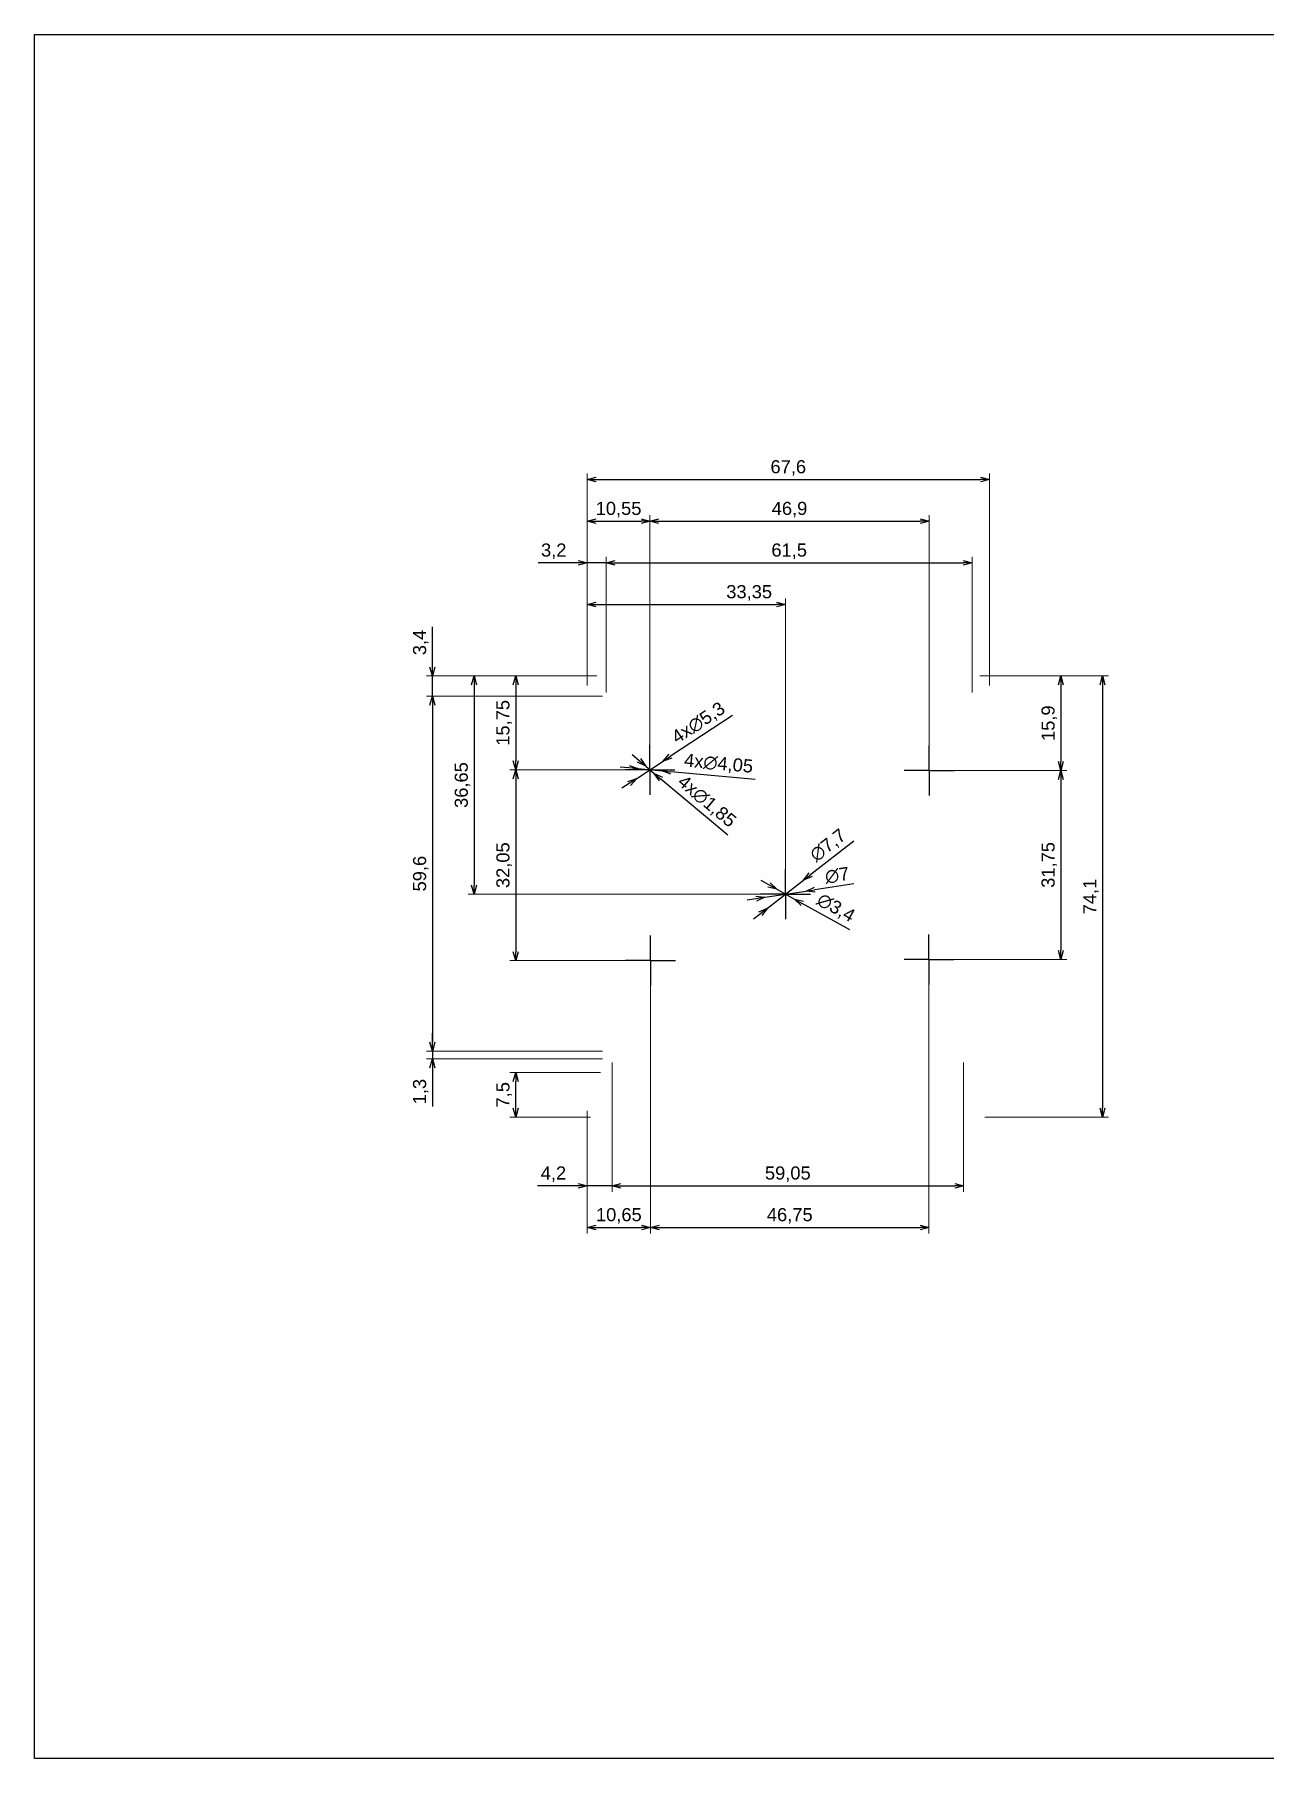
# Paper-space layout 'Base' of a CAD drawing. Header units: millimetres. Extents: x 0 to 413, y 1 to 290.
# Drawn here: x 0.2 to 206.8, y 0.5 to 290.2 of the extents above; entities that cross this region are included whole.
import ezdxf

# ---------------------------------------------------------------- set-up
doc = ezdxf.new("R2010")
doc.units = ezdxf.units.MM
doc.linetypes.add('ACAD_ISO10W100', pattern=[18, 12, -3, 0, -3])
doc.layers.add('MD_Annotation', color=7, linetype='Continuous', lineweight=25)
doc.layers.add('MD_Axes', color=7, linetype='ACAD_ISO10W100', lineweight=25)
doc.layers.add('Tabelka', color=7, linetype='Continuous')
doc.styles.get("Standard").update_dxf_attribs({"font": 'arial.ttf'})
doc.dimstyles.new('ISO-25', dxfattribs={"dimtxt": 2.2, "dimasz": 1.5, "dimexe": 1, "dimexo": 0.625, "dimtad": 1, "dimrnd": 0.05, "dimtxsty": 'Standard', "dimblk": 'OPEN30', "dimcen": 2.5, "dimadec": 0, "dimazin": 0, "dimtfac": 1, "dimtmove": 0, "dimatfit": 3, "dimfxl": 1, "dimlwe": 18, "dimarcsym": 0})

# ---------------------------------------------------------------- blocks, each defined once
blk = doc.blocks.new('_Open30')
at = {"color": 0, "linetype": 'ByBlock', "lineweight": -2}
for p, q in [((-1, 0.26794919), (0, 0)), ((0, 0), (-1, -0.26794919)), ((0, 0), (-1, 0))]:
    blk.add_line(p, q, dxfattribs=at)
blk = doc.blocks.new('*D18')
at = {"layer": 'Defpoints', "color": 0, "transparency": 16777216}
for p in [(95.30465321164584, 182.4170457727793), (67.05791019718501, 178.9970457727792), (96.24791019718572, 178.9970457727792)]:
    blk.add_point(p, dxfattribs=at)
at = {"layer": 'MD_Annotation', "color": 0, "lineweight": -2, "transparency": 16777216}
for p, q in [((67.05791019718501, 183.9170457727793), (67.05791019718501, 190.6618615981545)), ((67.05791019718501, 178.9970457727792), (67.05791019718501, 182.4170457727793)), ((67.05791019718501, 177.4970457727792), (67.05791019718501, 175.9970457727792))]:
    blk.add_line(p, q, dxfattribs=at)
at = {"layer": 'MD_Annotation', "color": 0, "lineweight": 18, "transparency": 16777216}
for p, q in [((94.67965321164584, 182.4170457727793), (66.05791019718501, 182.4170457727793)), ((95.6229101971857, 178.9970457727792), (66.05791019718501, 178.9970457727792))]:
    blk.add_line(p, q, dxfattribs=at)
at = {"layer": 'MD_Annotation', "color": 0, "lineweight": -2, "transparency": 16777216, "xscale": 1.5, "yscale": 1.5, "zscale": 1.5}
for p, rotation in [((67.05791019718501, 182.4170457727793), 270), ((67.05791019718501, 178.9970457727792), 90)]:
    blk.add_blockref('_Open30', p, dxfattribs=dict(at, rotation=rotation))
at = {"layer": 'MD_Annotation', "color": 0, "transparency": 16777216, "insert": (65.11080924220552, 188.0394536854668), "char_height": 2.2, "attachment_point": 5, "rotation": 90}
blk.add_mtext('3,4', dxfattribs=at)
blk = doc.blocks.new('*D19')
at = {"layer": 'Defpoints', "color": 0, "transparency": 16777216}
for p in [(96.24791019718572, 178.9970457727792), (67.05791019718504, 119.3970457727789), (96.24791019718572, 119.3970457727789)]:
    blk.add_point(p, dxfattribs=at)
at = {"layer": 'MD_Annotation', "color": 0, "lineweight": 18, "transparency": 16777216}
for p, q in [((95.6229101971857, 178.9970457727792), (66.05791019718502, 178.9970457727792)), ((95.6229101971857, 119.3970457727789), (66.05791019718504, 119.3970457727789))]:
    blk.add_line(p, q, dxfattribs=at)
at = {"layer": 'MD_Annotation', "color": 0, "lineweight": -2, "transparency": 16777216}
blk.add_line((67.05791019718502, 177.4970457727792), (67.05791019718504, 120.8970457727789), dxfattribs=at)
at = {"layer": 'MD_Annotation', "color": 0, "lineweight": -2, "transparency": 16777216, "xscale": 1.5, "yscale": 1.5, "zscale": 1.5}
for p, rotation in [((67.05791019718502, 178.9970457727792), 90), ((67.05791019718504, 119.3970457727789), 270)]:
    blk.add_blockref('_Open30', p, dxfattribs=dict(at, rotation=rotation))
at = {"layer": 'MD_Annotation', "color": 0, "transparency": 16777216, "insert": (65.11080924220553, 149.197045772779), "char_height": 2.2, "attachment_point": 5, "rotation": 90}
blk.add_mtext('59,6', dxfattribs=at)
blk = doc.blocks.new('*D20')
at = {"layer": 'Defpoints', "color": 0, "transparency": 16777216}
for p in [(96.24791019718572, 119.3970457727789), (67.05791019718505, 118.0970457727796), (96.24791019718572, 118.0970457727796)]:
    blk.add_point(p, dxfattribs=at)
at = {"layer": 'MD_Annotation', "color": 0, "lineweight": -2, "transparency": 16777216}
for p, q in [((67.05791019718505, 120.8970457727789), (67.05791019718505, 122.3970457727789)), ((67.05791019718505, 119.3970457727789), (67.05791019718505, 118.0970457727796)), ((67.05791019718505, 116.5970457727796), (67.05791019718505, 110.0488193062039))]:
    blk.add_line(p, q, dxfattribs=at)
at = {"layer": 'MD_Annotation', "color": 0, "lineweight": 18, "transparency": 16777216}
for p, q in [((95.6229101971857, 119.3970457727789), (66.05791019718505, 119.3970457727789)), ((95.6229101971857, 118.0970457727796), (66.05791019718505, 118.0970457727796))]:
    blk.add_line(p, q, dxfattribs=at)
at = {"layer": 'MD_Annotation', "color": 0, "lineweight": -2, "transparency": 16777216, "xscale": 1.5, "yscale": 1.5, "zscale": 1.5}
for p, rotation in [((67.05791019718505, 119.3970457727789), 270), ((67.05791019718505, 118.0970457727796), 90)]:
    blk.add_blockref('_Open30', p, dxfattribs=dict(at, rotation=rotation))
at = {"layer": 'MD_Annotation', "color": 0, "transparency": 16777216, "insert": (65.11080924220553, 112.5729325394917), "char_height": 2.2, "attachment_point": 5, "rotation": 90}
blk.add_mtext('1,3', dxfattribs=at)
blk = doc.blocks.new('*D22')
at = {"layer": 'Defpoints', "color": 0, "transparency": 16777216}
for p in [(160.6379101971852, 215.4170457727792), (93.05791019718515, 180.1684551606228), (160.6379101971852, 180.1695099477732)]:
    blk.add_point(p, dxfattribs=at)
at = {"layer": 'MD_Annotation', "color": 0, "lineweight": 18, "transparency": 16777216}
for p, q in [((93.05791019718515, 180.7934551606228), (93.05791019718515, 216.4170457727792)), ((160.6379101971852, 180.7945099477732), (160.6379101971852, 216.4170457727792))]:
    blk.add_line(p, q, dxfattribs=at)
at = {"layer": 'MD_Annotation', "color": 0, "lineweight": -2, "transparency": 16777216}
blk.add_line((94.55791019718515, 215.4170457727792), (159.1379101971852, 215.4170457727792), dxfattribs=at)
at = {"layer": 'MD_Annotation', "color": 0, "lineweight": -2, "transparency": 16777216, "xscale": 1.5, "yscale": 1.5, "zscale": 1.5, "rotation": 180}
blk.add_blockref('_Open30', (93.05791019718515, 215.4170457727792), dxfattribs=at)
at = {"layer": 'MD_Annotation', "color": 0, "lineweight": -2, "transparency": 16777216, "xscale": 1.5, "yscale": 1.5, "zscale": 1.5}
blk.add_blockref('_Open30', (160.6379101971852, 215.4170457727792), dxfattribs=at)
at = {"layer": 'MD_Annotation', "color": 0, "transparency": 16777216, "insert": (126.8479101971852, 217.3641467277588), "char_height": 2.2, "attachment_point": 5}
blk.add_mtext('67,6', dxfattribs=at)
blk = doc.blocks.new('*D23')
at = {"layer": 'Defpoints', "color": 0, "transparency": 16777216}
for p in [(96.24791019718566, 201.4170457727792), (93.05791019718515, 180.1684551606228), (96.24791019718566, 178.9970457727792)]:
    blk.add_point(p, dxfattribs=at)
at = {"layer": 'MD_Annotation', "color": 0, "lineweight": -2, "transparency": 16777216}
for p, q in [((91.55791019718515, 201.4170457727792), (84.82660051096414, 201.4170457727792)), ((96.24791019718566, 201.4170457727792), (93.05791019718515, 201.4170457727792)), ((97.74791019718566, 201.4170457727792), (99.24791019718566, 201.4170457727792))]:
    blk.add_line(p, q, dxfattribs=at)
at = {"layer": 'MD_Annotation', "color": 0, "lineweight": 18, "transparency": 16777216}
for p, q in [((93.05791019718515, 180.7934551606228), (93.05791019718515, 202.4170457727792)), ((96.24791019718566, 179.6220457727792), (96.24791019718566, 202.4170457727792))]:
    blk.add_line(p, q, dxfattribs=at)
at = {"layer": 'MD_Annotation', "color": 0, "lineweight": -2, "transparency": 16777216, "xscale": 1.5, "yscale": 1.5, "zscale": 1.5}
blk.add_blockref('_Open30', (93.05791019718515, 201.4170457727792), dxfattribs=at)
at = {"layer": 'MD_Annotation', "color": 0, "lineweight": -2, "transparency": 16777216, "xscale": 1.5, "yscale": 1.5, "zscale": 1.5, "rotation": 180}
blk.add_blockref('_Open30', (96.24791019718566, 201.4170457727792), dxfattribs=at)
at = {"layer": 'MD_Annotation', "color": 0, "transparency": 16777216, "insert": (87.44225535407465, 203.3641467277588), "char_height": 2.2, "attachment_point": 5}
blk.add_mtext('3,2', dxfattribs=at)
blk = doc.blocks.new('*D24')
at = {"layer": 'Defpoints', "color": 0, "transparency": 16777216}
for p in [(157.7479101971857, 201.4170457727792), (96.24791019718566, 178.9970457727792), (157.7479101971857, 178.9970457727792)]:
    blk.add_point(p, dxfattribs=at)
at = {"layer": 'MD_Annotation', "color": 0, "lineweight": 18, "transparency": 16777216}
for p, q in [((96.24791019718566, 179.6220457727792), (96.24791019718566, 202.4170457727792)), ((157.7479101971857, 179.6220457727792), (157.7479101971857, 202.4170457727792))]:
    blk.add_line(p, q, dxfattribs=at)
at = {"layer": 'MD_Annotation', "color": 0, "lineweight": -2, "transparency": 16777216}
blk.add_line((97.74791019718566, 201.4170457727792), (156.2479101971857, 201.4170457727792), dxfattribs=at)
at = {"layer": 'MD_Annotation', "color": 0, "lineweight": -2, "transparency": 16777216, "xscale": 1.5, "yscale": 1.5, "zscale": 1.5, "rotation": 180}
blk.add_blockref('_Open30', (96.24791019718566, 201.4170457727792), dxfattribs=at)
at = {"layer": 'MD_Annotation', "color": 0, "lineweight": -2, "transparency": 16777216, "xscale": 1.5, "yscale": 1.5, "zscale": 1.5}
blk.add_blockref('_Open30', (157.7479101971857, 201.4170457727792), dxfattribs=at)
at = {"layer": 'MD_Annotation', "color": 0, "transparency": 16777216, "insert": (126.9979101971857, 203.3641467277588), "char_height": 2.2, "attachment_point": 5}
blk.add_mtext('61,5', dxfattribs=at)
blk = doc.blocks.new('*D25')
at = {"layer": 'Defpoints', "color": 0, "transparency": 16777216}
for p in [(103.6079101971844, 208.4170457727793), (93.05791019718527, 180.1684551606225), (103.6079101971844, 166.6470457727788)]:
    blk.add_point(p, dxfattribs=at)
at = {"layer": 'MD_Annotation', "color": 0, "lineweight": 18, "transparency": 16777216}
for p, q in [((93.05791019718527, 180.7934551606225), (93.05791019718527, 209.4170457727793)), ((103.6079101971844, 167.2720457727788), (103.6079101971844, 209.4170457727793))]:
    blk.add_line(p, q, dxfattribs=at)
at = {"layer": 'MD_Annotation', "color": 0, "lineweight": -2, "transparency": 16777216}
blk.add_line((94.55791019718527, 208.4170457727793), (102.1079101971844, 208.4170457727793), dxfattribs=at)
at = {"layer": 'MD_Annotation', "color": 0, "lineweight": -2, "transparency": 16777216, "xscale": 1.5, "yscale": 1.5, "zscale": 1.5, "rotation": 180}
blk.add_blockref('_Open30', (93.05791019718527, 208.4170457727793), dxfattribs=at)
at = {"layer": 'MD_Annotation', "color": 0, "lineweight": -2, "transparency": 16777216, "xscale": 1.5, "yscale": 1.5, "zscale": 1.5}
blk.add_blockref('_Open30', (103.6079101971844, 208.4170457727793), dxfattribs=at)
at = {"layer": 'MD_Annotation', "color": 0, "transparency": 16777216, "insert": (98.33291019718484, 210.3641467277588), "char_height": 2.2, "attachment_point": 5}
blk.add_mtext('10,55', dxfattribs=at)
blk = doc.blocks.new('*D26')
at = {"layer": 'Defpoints', "color": 0, "transparency": 16777216}
for p in [(150.5029101971849, 208.4170457727793), (103.6079101971844, 166.6470457727788), (150.5029101971849, 166.532045772779)]:
    blk.add_point(p, dxfattribs=at)
at = {"layer": 'MD_Annotation', "color": 0, "lineweight": 18, "transparency": 16777216}
for p, q in [((103.6079101971844, 167.2720457727788), (103.6079101971844, 209.4170457727793)), ((150.5029101971849, 167.157045772779), (150.5029101971849, 209.4170457727793))]:
    blk.add_line(p, q, dxfattribs=at)
at = {"layer": 'MD_Annotation', "color": 0, "lineweight": -2, "transparency": 16777216}
blk.add_line((105.1079101971844, 208.4170457727793), (149.0029101971849, 208.4170457727793), dxfattribs=at)
at = {"layer": 'MD_Annotation', "color": 0, "lineweight": -2, "transparency": 16777216, "xscale": 1.5, "yscale": 1.5, "zscale": 1.5, "rotation": 180}
blk.add_blockref('_Open30', (103.6079101971844, 208.4170457727793), dxfattribs=at)
at = {"layer": 'MD_Annotation', "color": 0, "lineweight": -2, "transparency": 16777216, "xscale": 1.5, "yscale": 1.5, "zscale": 1.5}
blk.add_blockref('_Open30', (150.5029101971849, 208.4170457727793), dxfattribs=at)
at = {"layer": 'MD_Annotation', "color": 0, "transparency": 16777216, "insert": (127.0554101971846, 210.3641467277588), "char_height": 2.2, "attachment_point": 5}
blk.add_mtext('46,9', dxfattribs=at)
blk = doc.blocks.new('*D27')
at = {"layer": 'Defpoints', "color": 0, "transparency": 16777216}
for p in [(95.30465321164584, 182.4170457727793), (81.05791019718512, 166.6470457727789), (103.6079101971845, 166.6470457727789)]:
    blk.add_point(p, dxfattribs=at)
at = {"layer": 'MD_Annotation', "color": 0, "lineweight": 18, "transparency": 16777216}
for p, q in [((94.67965321164584, 182.4170457727793), (80.05791019718512, 182.4170457727793)), ((102.9829101971845, 166.6470457727789), (80.05791019718512, 166.6470457727789))]:
    blk.add_line(p, q, dxfattribs=at)
at = {"layer": 'MD_Annotation', "color": 0, "lineweight": -2, "transparency": 16777216}
blk.add_line((81.05791019718512, 180.9170457727793), (81.05791019718512, 168.1470457727789), dxfattribs=at)
at = {"layer": 'MD_Annotation', "color": 0, "lineweight": -2, "transparency": 16777216, "xscale": 1.5, "yscale": 1.5, "zscale": 1.5}
for p, rotation in [((81.05791019718512, 182.4170457727793), 90), ((81.05791019718512, 166.6470457727789), 270)]:
    blk.add_blockref('_Open30', p, dxfattribs=dict(at, rotation=rotation))
at = {"layer": 'MD_Annotation', "color": 0, "transparency": 16777216, "insert": (79.11080924220563, 174.532045772779), "char_height": 2.2, "attachment_point": 5, "rotation": 90}
blk.add_mtext('15,75', dxfattribs=at)
blk = doc.blocks.new('*D28')
at = {"layer": 'Defpoints', "color": 0, "transparency": 16777216}
for p in [(103.6079101971845, 166.6470457727789), (81.0579101971851, 134.5870457727794), (103.7079101971848, 134.5870457727794)]:
    blk.add_point(p, dxfattribs=at)
at = {"layer": 'MD_Annotation', "color": 0, "lineweight": 18, "transparency": 16777216}
for p, q in [((102.9829101971845, 166.6470457727789), (80.05791019718508, 166.6470457727789)), ((103.0829101971848, 134.5870457727794), (80.0579101971851, 134.5870457727794))]:
    blk.add_line(p, q, dxfattribs=at)
at = {"layer": 'MD_Annotation', "color": 0, "lineweight": -2, "transparency": 16777216}
blk.add_line((81.05791019718508, 165.1470457727789), (81.0579101971851, 136.0870457727794), dxfattribs=at)
at = {"layer": 'MD_Annotation', "color": 0, "lineweight": -2, "transparency": 16777216, "xscale": 1.5, "yscale": 1.5, "zscale": 1.5}
for p, rotation in [((81.05791019718508, 166.6470457727789), 90), ((81.0579101971851, 134.5870457727794), 270)]:
    blk.add_blockref('_Open30', p, dxfattribs=dict(at, rotation=rotation))
at = {"layer": 'MD_Annotation', "color": 0, "transparency": 16777216, "insert": (79.11080924220559, 150.6170457727791), "char_height": 2.2, "attachment_point": 5, "rotation": 90}
blk.add_mtext('32,05', dxfattribs=at)
blk = doc.blocks.new('*D29')
at = {"layer": 'Defpoints', "color": 0, "transparency": 16777216}
for p in [(158.3914099799112, 182.4170457727793), (150.5029101971849, 166.5320457727791), (172.6379101971852, 166.5320457727791)]:
    blk.add_point(p, dxfattribs=at)
at = {"layer": 'MD_Annotation', "color": 0, "lineweight": 18, "transparency": 16777216}
for p, q in [((159.0164099799112, 182.4170457727793), (173.6379101971852, 182.4170457727793)), ((151.1279101971849, 166.5320457727791), (173.6379101971852, 166.5320457727791))]:
    blk.add_line(p, q, dxfattribs=at)
at = {"layer": 'MD_Annotation', "color": 0, "lineweight": -2, "transparency": 16777216}
blk.add_line((172.6379101971852, 180.9170457727793), (172.6379101971852, 168.0320457727791), dxfattribs=at)
at = {"layer": 'MD_Annotation', "color": 0, "lineweight": -2, "transparency": 16777216, "xscale": 1.5, "yscale": 1.5, "zscale": 1.5}
for p, rotation in [((172.6379101971852, 182.4170457727793), 90), ((172.6379101971852, 166.5320457727791), 270)]:
    blk.add_blockref('_Open30', p, dxfattribs=dict(at, rotation=rotation))
at = {"layer": 'MD_Annotation', "color": 0, "transparency": 16777216, "insert": (170.6908092422057, 174.4745457727792), "char_height": 2.2, "attachment_point": 5, "rotation": 90}
blk.add_mtext('15,9', dxfattribs=at)
blk = doc.blocks.new('*D30')
at = {"layer": 'Defpoints', "color": 0, "transparency": 16777216}
for p in [(150.5029101971849, 166.5320457727791), (150.4779101971853, 134.7870457727783), (172.6379101971852, 134.7870457727783)]:
    blk.add_point(p, dxfattribs=at)
at = {"layer": 'MD_Annotation', "color": 0, "lineweight": 18, "transparency": 16777216}
for p, q in [((151.1279101971849, 166.5320457727791), (173.6379101971852, 166.5320457727791)), ((151.1029101971853, 134.7870457727783), (173.6379101971852, 134.7870457727783))]:
    blk.add_line(p, q, dxfattribs=at)
at = {"layer": 'MD_Annotation', "color": 0, "lineweight": -2, "transparency": 16777216}
blk.add_line((172.6379101971852, 165.0320457727791), (172.6379101971852, 136.2870457727783), dxfattribs=at)
at = {"layer": 'MD_Annotation', "color": 0, "lineweight": -2, "transparency": 16777216, "xscale": 1.5, "yscale": 1.5, "zscale": 1.5}
for p, rotation in [((172.6379101971852, 166.5320457727791), 90), ((172.6379101971852, 134.7870457727783), 270)]:
    blk.add_blockref('_Open30', p, dxfattribs=dict(at, rotation=rotation))
at = {"layer": 'MD_Annotation', "color": 0, "transparency": 16777216, "insert": (170.6908092422057, 150.6595457727786), "char_height": 2.2, "attachment_point": 5, "rotation": 90}
blk.add_mtext('31,75', dxfattribs=at)
blk = doc.blocks.new('*D31')
at = {"layer": 'Defpoints', "color": 0, "transparency": 16777216}
for p in [(103.7079101971848, 134.5870457727794), (93.05791019718515, 109.9470457727799), (103.7079101971848, 89.74963524427008)]:
    blk.add_point(p, dxfattribs=at)
at = {"layer": 'MD_Annotation', "color": 0, "lineweight": 18, "transparency": 16777216}
for p, q in [((103.7079101971848, 133.9620457727794), (103.7079101971848, 88.74963524427008)), ((93.05791019718515, 109.3220457727799), (93.05791019718515, 88.74963524427008))]:
    blk.add_line(p, q, dxfattribs=at)
at = {"layer": 'MD_Annotation', "color": 0, "lineweight": -2, "transparency": 16777216}
blk.add_line((94.55791019718515, 89.74963524427008), (102.2079101971848, 89.74963524427008), dxfattribs=at)
at = {"layer": 'MD_Annotation', "color": 0, "lineweight": -2, "transparency": 16777216, "xscale": 1.5, "yscale": 1.5, "zscale": 1.5, "rotation": 180}
blk.add_blockref('_Open30', (93.05791019718515, 89.74963524427008), dxfattribs=at)
at = {"layer": 'MD_Annotation', "color": 0, "lineweight": -2, "transparency": 16777216, "xscale": 1.5, "yscale": 1.5, "zscale": 1.5}
blk.add_blockref('_Open30', (103.7079101971848, 89.74963524427008), dxfattribs=at)
at = {"layer": 'MD_Annotation', "color": 0, "transparency": 16777216, "insert": (98.38291019718497, 91.69673619924961), "char_height": 2.2, "attachment_point": 5}
blk.add_mtext('10,65', dxfattribs=at)
blk = doc.blocks.new('*D32')
at = {"layer": 'Defpoints', "color": 0, "transparency": 16777216}
for p in [(103.7079101971848, 134.5870457727794), (150.4779101971852, 134.7870457727783), (150.4779101971852, 89.74963524427008)]:
    blk.add_point(p, dxfattribs=at)
at = {"layer": 'MD_Annotation', "color": 0, "lineweight": 18, "transparency": 16777216}
for p, q in [((103.7079101971848, 133.9620457727794), (103.7079101971848, 88.74963524427008)), ((150.4779101971852, 134.1620457727783), (150.4779101971852, 88.74963524427008))]:
    blk.add_line(p, q, dxfattribs=at)
at = {"layer": 'MD_Annotation', "color": 0, "lineweight": -2, "transparency": 16777216}
blk.add_line((105.2079101971848, 89.74963524427008), (148.9779101971852, 89.74963524427008), dxfattribs=at)
at = {"layer": 'MD_Annotation', "color": 0, "lineweight": -2, "transparency": 16777216, "xscale": 1.5, "yscale": 1.5, "zscale": 1.5, "rotation": 180}
blk.add_blockref('_Open30', (103.7079101971848, 89.74963524427008), dxfattribs=at)
at = {"layer": 'MD_Annotation', "color": 0, "lineweight": -2, "transparency": 16777216, "xscale": 1.5, "yscale": 1.5, "zscale": 1.5}
blk.add_blockref('_Open30', (150.4779101971852, 89.74963524427008), dxfattribs=at)
at = {"layer": 'MD_Annotation', "color": 0, "transparency": 16777216, "insert": (127.092910197185, 91.69673619924961), "char_height": 2.2, "attachment_point": 5}
blk.add_mtext('46,75', dxfattribs=at)
blk = doc.blocks.new('*D33')
at = {"layer": 'Defpoints', "color": 0, "transparency": 16777216}
for p in [(97.23791019718544, 118.0970457727796), (156.2979101971849, 118.0970457727796), (156.2979101971849, 96.74963524427008)]:
    blk.add_point(p, dxfattribs=at)
at = {"layer": 'MD_Annotation', "color": 0, "lineweight": 18, "transparency": 16777216}
for p, q in [((97.23791019718544, 117.4720457727796), (97.23791019718544, 95.74963524427008)), ((156.2979101971849, 117.4720457727796), (156.2979101971849, 95.74963524427008))]:
    blk.add_line(p, q, dxfattribs=at)
at = {"layer": 'MD_Annotation', "color": 0, "lineweight": -2, "transparency": 16777216}
blk.add_line((98.73791019718544, 96.74963524427008), (154.7979101971849, 96.74963524427008), dxfattribs=at)
at = {"layer": 'MD_Annotation', "color": 0, "lineweight": -2, "transparency": 16777216, "xscale": 1.5, "yscale": 1.5, "zscale": 1.5, "rotation": 180}
blk.add_blockref('_Open30', (97.23791019718544, 96.74963524427008), dxfattribs=at)
at = {"layer": 'MD_Annotation', "color": 0, "lineweight": -2, "transparency": 16777216, "xscale": 1.5, "yscale": 1.5, "zscale": 1.5}
blk.add_blockref('_Open30', (156.2979101971849, 96.74963524427008), dxfattribs=at)
at = {"layer": 'MD_Annotation', "color": 0, "transparency": 16777216, "insert": (126.7679101971852, 98.69673619924961), "char_height": 2.2, "attachment_point": 5}
blk.add_mtext('59,05', dxfattribs=at)
blk = doc.blocks.new('*D34')
at = {"layer": 'Defpoints', "color": 0, "transparency": 16777216}
for p in [(97.23791019718544, 118.0970457727796), (93.05791019718515, 109.9470457727799), (97.23791019718544, 96.74963524427008)]:
    blk.add_point(p, dxfattribs=at)
at = {"layer": 'MD_Annotation', "color": 0, "lineweight": 18, "transparency": 16777216}
for p, q in [((97.23791019718544, 117.4720457727796), (97.23791019718544, 95.74963524427008)), ((93.05791019718515, 109.3220457727799), (93.05791019718515, 95.74963524427008))]:
    blk.add_line(p, q, dxfattribs=at)
at = {"layer": 'MD_Annotation', "color": 0, "lineweight": -2, "transparency": 16777216}
for p, q in [((91.55791019718515, 96.74963524427008), (84.73655958326974, 96.74963524427008)), ((97.23791019718544, 96.74963524427008), (93.05791019718515, 96.74963524427008)), ((98.73791019718544, 96.74963524427008), (100.2379101971854, 96.74963524427008))]:
    blk.add_line(p, q, dxfattribs=at)
at = {"layer": 'MD_Annotation', "color": 0, "lineweight": -2, "transparency": 16777216, "xscale": 1.5, "yscale": 1.5, "zscale": 1.5}
blk.add_blockref('_Open30', (93.05791019718515, 96.74963524427008), dxfattribs=at)
at = {"layer": 'MD_Annotation', "color": 0, "lineweight": -2, "transparency": 16777216, "xscale": 1.5, "yscale": 1.5, "zscale": 1.5, "rotation": 180}
blk.add_blockref('_Open30', (97.23791019718544, 96.74963524427008), dxfattribs=at)
at = {"layer": 'MD_Annotation', "color": 0, "transparency": 16777216, "insert": (87.39723489022744, 98.69673619924961), "char_height": 2.2, "attachment_point": 5}
blk.add_mtext('4,2', dxfattribs=at)
blk = doc.blocks.new('*D35')
at = {"layer": 'Defpoints', "color": 0, "transparency": 16777216}
for p in [(126.3879101971851, 194.4170457727792), (93.05791019718515, 180.1684551606228), (126.3879101971851, 145.7470457727792)]:
    blk.add_point(p, dxfattribs=at)
at = {"layer": 'MD_Annotation', "color": 0, "lineweight": 18, "transparency": 16777216}
for p, q in [((93.05791019718515, 180.7934551606228), (93.05791019718515, 195.4170457727792)), ((126.3879101971851, 146.3720457727792), (126.3879101971851, 195.4170457727792))]:
    blk.add_line(p, q, dxfattribs=at)
at = {"layer": 'MD_Annotation', "color": 0, "lineweight": -2, "transparency": 16777216}
blk.add_line((94.55791019718515, 194.4170457727792), (124.8879101971851, 194.4170457727792), dxfattribs=at)
at = {"layer": 'MD_Annotation', "color": 0, "lineweight": -2, "transparency": 16777216, "xscale": 1.5, "yscale": 1.5, "zscale": 1.5, "rotation": 180}
blk.add_blockref('_Open30', (93.05791019718515, 194.4170457727792), dxfattribs=at)
at = {"layer": 'MD_Annotation', "color": 0, "lineweight": -2, "transparency": 16777216, "xscale": 1.5, "yscale": 1.5, "zscale": 1.5}
blk.add_blockref('_Open30', (126.3879101971851, 194.4170457727792), dxfattribs=at)
at = {"layer": 'MD_Annotation', "color": 0, "transparency": 16777216, "insert": (120.2729101971844, 196.3641467277588), "char_height": 2.2, "attachment_point": 5}
blk.add_mtext('33,35', dxfattribs=at)
blk = doc.blocks.new('*D36')
at = {"layer": 'Defpoints', "color": 0, "transparency": 16777216}
for p in [(95.30465321164584, 182.4170457727793), (74.05791019718522, 145.7470457727793), (126.3879101971851, 145.7470457727793)]:
    blk.add_point(p, dxfattribs=at)
at = {"layer": 'MD_Annotation', "color": 0, "lineweight": 18, "transparency": 16777216}
for p, q in [((94.67965321164584, 182.4170457727793), (73.05791019718521, 182.4170457727793)), ((125.7629101971851, 145.7470457727793), (73.05791019718522, 145.7470457727793))]:
    blk.add_line(p, q, dxfattribs=at)
at = {"layer": 'MD_Annotation', "color": 0, "lineweight": -2, "transparency": 16777216}
blk.add_line((74.05791019718521, 180.9170457727793), (74.05791019718522, 147.2470457727793), dxfattribs=at)
at = {"layer": 'MD_Annotation', "color": 0, "lineweight": -2, "transparency": 16777216, "xscale": 1.5, "yscale": 1.5, "zscale": 1.5}
for p, rotation in [((74.05791019718521, 182.4170457727793), 90), ((74.05791019718522, 145.7470457727793), 270)]:
    blk.add_blockref('_Open30', p, dxfattribs=dict(at, rotation=rotation))
at = {"layer": 'MD_Annotation', "color": 0, "transparency": 16777216, "insert": (72.11080924220572, 164.0820457727792), "char_height": 2.2, "attachment_point": 5, "rotation": 90}
blk.add_mtext('36,65', dxfattribs=at)
blk = doc.blocks.new('*D37')
at = {"layer": 'Defpoints', "color": 0, "transparency": 16777216}
for p in [(105.8208716657031, 168.1048871697947), (101.394948728666, 165.1892043757636)]:
    blk.add_point(p, dxfattribs=at)
at = {"layer": 'MD_Annotation', "color": 0, "lineweight": -2, "transparency": 16777216}
for p, q in [((117.4956404334262, 175.7959208603025), (107.0734913648645, 168.9300804133885)), ((101.394948728666, 165.1892043757636), (105.8208716657031, 168.1048871697947)), ((100.1423290295046, 164.3640111321698), (98.88970933034317, 163.5388178885761))]:
    blk.add_line(p, q, dxfattribs=at)
at = {"layer": 'MD_Annotation', "color": 0, "lineweight": -2, "transparency": 16777216, "xscale": 1.5, "yscale": 1.5, "zscale": 1.5}
for p, rotation in [((105.8208716657031, 168.1048871697947), 213.375851629378), ((101.394948728666, 165.1892043757636), 33.375851629378)]:
    blk.add_blockref('_Open30', p, dxfattribs=dict(at, rotation=rotation))
at = {"layer": 'MD_Annotation', "color": 0, "transparency": 16777216, "insert": (111.8199057362486, 174.4316584775541), "char_height": 2.2, "attachment_point": 5, "rotation": 33.375851629378}
blk.add_mtext('4x∅5,3', dxfattribs=at)
blk = doc.blocks.new('*D38')
at = {"layer": 'Defpoints', "color": 0, "transparency": 16777216}
for p in [(101.581734141341, 166.8363486801167), (105.6340862530281, 166.4577428654416)]:
    blk.add_point(p, dxfattribs=at)
at = {"layer": 'MD_Annotation', "color": 0, "lineweight": -2, "transparency": 16777216}
for p, q in [((100.0882382770829, 166.9758839926505), (98.59474241282481, 167.1154193051843)), ((101.581734141341, 166.8363486801167), (105.6340862530281, 166.4577428654416)), ((121.272190083543, 164.9966958296595), (107.1275821172862, 166.3182075529078))]:
    blk.add_line(p, q, dxfattribs=at)
at = {"layer": 'MD_Annotation', "color": 0, "lineweight": -2, "transparency": 16777216, "xscale": 1.5, "yscale": 1.5, "zscale": 1.5}
for p, rotation in [((101.581734141341, 166.8363486801167), 354.6624266998074), ((105.6340862530281, 166.4577428654416), 174.6624266998074)]:
    blk.add_blockref('_Open30', p, dxfattribs=dict(at, rotation=rotation))
at = {"layer": 'MD_Annotation', "color": 0, "transparency": 16777216, "insert": (115.1311106297987, 167.5622023848869), "char_height": 2.2, "attachment_point": 5, "rotation": 354.66242669980744}
blk.add_mtext('4x∅4,05', dxfattribs=at)
blk = doc.blocks.new('*D39')
at = {"layer": 'Defpoints', "color": 0, "transparency": 16777216}
for p in [(102.9002281148997, 167.2427059698824), (104.3155922794693, 166.0513855756759)]:
    blk.add_point(p, dxfattribs=at)
at = {"layer": 'MD_Annotation', "color": 0, "lineweight": -2, "transparency": 16777216}
for p, q in [((101.7526355490325, 168.2086414246444), (100.6050429831653, 169.1745768794064)), ((102.9002281148997, 167.2427059698824), (104.3155922794693, 166.0513855756759)), ((116.678848473783, 155.6451596645062), (105.4631848453366, 165.0854501209139))]:
    blk.add_line(p, q, dxfattribs=at)
at = {"layer": 'MD_Annotation', "color": 0, "lineweight": -2, "transparency": 16777216, "xscale": 1.5, "yscale": 1.5, "zscale": 1.5}
for p, rotation in [((102.9002281148997, 167.2427059698824), 319.9124823730716), ((104.3155922794693, 166.0513855756759), 139.9124823730716)]:
    blk.add_blockref('_Open30', p, dxfattribs=dict(at, rotation=rotation))
at = {"layer": 'MD_Annotation', "color": 0, "transparency": 16777216, "insert": (113.0953743263375, 161.2534921953664), "char_height": 2.2, "attachment_point": 5, "rotation": 319.91248237307155}
blk.add_mtext('4x∅1,85', dxfattribs=at)
blk = doc.blocks.new('*D40')
at = {"layer": 'Defpoints', "color": 0, "transparency": 16777216}
for p in [(129.4265718064527, 148.1111599037732), (123.3492485879177, 143.3829316417859)]:
    blk.add_point(p, dxfattribs=at)
at = {"layer": 'MD_Annotation', "color": 0, "lineweight": -2, "transparency": 16777216}
for p, q in [((137.8313587487035, 154.650182056673), (130.6104659399335, 149.0322433314331)), ((123.3492485879177, 143.3829316417859), (129.4265718064527, 148.1111599037732)), ((122.1653544544369, 142.461848214126), (120.9814603209561, 141.5407647864661))]:
    blk.add_line(p, q, dxfattribs=at)
at = {"layer": 'MD_Annotation', "color": 0, "lineweight": -2, "transparency": 16777216, "xscale": 1.5, "yscale": 1.5, "zscale": 1.5}
for p, rotation in [((129.4265718064527, 148.1111599037732), 217.8833318511677), ((123.3492485879177, 143.3829316417859), 37.88333185116764)]:
    blk.add_blockref('_Open30', p, dxfattribs=dict(at, rotation=rotation))
at = {"layer": 'MD_Annotation', "color": 0, "transparency": 16777216, "insert": (133.5951150749679, 153.8669550534319), "char_height": 2.2, "attachment_point": 5, "rotation": 37.883331851167675}
blk.add_mtext('∅7,7', dxfattribs=at)
blk = doc.blocks.new('*D41')
at = {"layer": 'Defpoints', "color": 0, "transparency": 16777216}
for p in [(122.9281168406807, 145.2180562357495), (129.8477035536897, 146.2760353098095)]:
    blk.add_point(p, dxfattribs=at)
at = {"layer": 'MD_Annotation', "color": 0, "lineweight": -2, "transparency": 16777216}
for p, q in [((121.4453482593216, 144.9913464341653), (119.9625796779625, 144.764636632581)), ((122.9281168406807, 145.2180562357495), (129.8477035536897, 146.2760353098095)), ((137.8405611857302, 147.4981135158303), (131.3304721350488, 146.5027451113938))]:
    blk.add_line(p, q, dxfattribs=at)
at = {"layer": 'MD_Annotation', "color": 0, "lineweight": -2, "transparency": 16777216, "xscale": 1.5, "yscale": 1.5, "zscale": 1.5}
for p, rotation in [((122.9281168406807, 145.2180562357495), 8.692989330131287), ((129.8477035536897, 146.2760353098095), 188.6929893301313)]:
    blk.add_blockref('_Open30', p, dxfattribs=dict(at, rotation=rotation))
at = {"layer": 'MD_Annotation', "color": 0, "transparency": 16777216, "insert": (135.0533697504902, 148.9027826053241), "char_height": 2.2, "attachment_point": 5, "rotation": 8.692989330131304}
blk.add_mtext('∅7', dxfattribs=at)
blk = doc.blocks.new('*D42')
at = {"layer": 'Defpoints', "color": 0, "transparency": 16777216}
for p in [(124.9006789206318, 146.5705402354453), (127.8751414737386, 144.9235513101137)]:
    blk.add_point(p, dxfattribs=at)
at = {"layer": 'MD_Annotation', "color": 0, "lineweight": -2, "transparency": 16777216}
for p, q in [((123.5884160295552, 147.297152996621), (122.2761531384786, 148.0237657577967)), ((124.9006789206318, 146.5705402354453), (127.8751414737386, 144.9235513101137)), ((137.1833760354946, 139.7694910508619), (129.1874043648152, 144.196938548938))]:
    blk.add_line(p, q, dxfattribs=at)
at = {"layer": 'MD_Annotation', "color": 0, "lineweight": -2, "transparency": 16777216, "xscale": 1.5, "yscale": 1.5, "zscale": 1.5}
for p, rotation in [((124.9006789206318, 146.5705402354453), 331.0262733054054), ((127.8751414737386, 144.9235513101137), 151.0262733054054)]:
    blk.add_blockref('_Open30', p, dxfattribs=dict(at, rotation=rotation))
at = {"layer": 'MD_Annotation', "color": 0, "transparency": 16777216, "insert": (134.8021605497078, 143.3548226030695), "char_height": 2.2, "attachment_point": 5, "rotation": 331.0262733054054}
blk.add_mtext('∅3,4', dxfattribs=at)
blk = doc.blocks.new('*D99')
at = {"layer": 'Defpoints', "color": 0, "transparency": 16777216}
for p in [(81.05791019718512, 115.7970457727785), (95.92284543034467, 115.7970457727785), (94.26612577552069, 108.2970457727785)]:
    blk.add_point(p, dxfattribs=at)
at = {"layer": 'MD_Annotation', "color": 0, "lineweight": 18, "transparency": 16777216}
for p, q in [((95.29784543034467, 115.7970457727785), (80.05791019718512, 115.7970457727785)), ((93.64112577552069, 108.2970457727785), (80.05791019718512, 108.2970457727785))]:
    blk.add_line(p, q, dxfattribs=at)
at = {"layer": 'MD_Annotation', "color": 0, "lineweight": -2, "transparency": 16777216}
blk.add_line((81.05791019718512, 109.7970457727785), (81.05791019718512, 114.2970457727785), dxfattribs=at)
at = {"layer": 'MD_Annotation', "color": 0, "lineweight": -2, "transparency": 16777216, "xscale": 1.5, "yscale": 1.5, "zscale": 1.5}
for p, rotation in [((81.05791019718512, 115.7970457727785), 90), ((81.05791019718512, 108.2970457727785), 270)]:
    blk.add_blockref('_Open30', p, dxfattribs=dict(at, rotation=rotation))
at = {"layer": 'MD_Annotation', "color": 0, "transparency": 16777216, "insert": (79.11531128859032, 112.0470457727785), "char_height": 2.2, "attachment_point": 5, "rotation": 90}
blk.add_mtext('7,5', dxfattribs=at)
blk = doc.blocks.new('*D100')
at = {"layer": 'Defpoints', "color": 0, "transparency": 16777216}
for p in [(158.3914099799112, 182.4170457727793), (159.2229101971843, 108.2970457727785), (179.6379101971853, 108.2970457727786)]:
    blk.add_point(p, dxfattribs=at)
at = {"layer": 'MD_Annotation', "color": 0, "lineweight": 18, "transparency": 16777216}
for p, q in [((159.0164099799112, 182.4170457727793), (180.6379101971853, 182.4170457727793)), ((159.8479101971843, 108.2970457727785), (180.6379101971853, 108.2970457727786))]:
    blk.add_line(p, q, dxfattribs=at)
at = {"layer": 'MD_Annotation', "color": 0, "lineweight": -2, "transparency": 16777216}
blk.add_line((179.6379101971853, 180.9170457727793), (179.6379101971853, 109.7970457727786), dxfattribs=at)
at = {"layer": 'MD_Annotation', "color": 0, "lineweight": -2, "transparency": 16777216, "xscale": 1.5, "yscale": 1.5, "zscale": 1.5}
for p, rotation in [((179.6379101971853, 182.4170457727793), 90), ((179.6379101971853, 108.2970457727786), 270)]:
    blk.add_blockref('_Open30', p, dxfattribs=dict(at, rotation=rotation))
at = {"layer": 'MD_Annotation', "color": 0, "transparency": 16777216, "insert": (177.6908092422058, 145.3570457727789), "char_height": 2.2, "attachment_point": 5, "rotation": 90}
blk.add_mtext('74,1', dxfattribs=at)

psp = doc.layouts.new('Base')

# ---------------------------------------------------------------- linework, layer by layer
at = {"layer": 'MD_Axes', "ltscale": 0.5}
for p, q in [((103.6079101971846, 166.6470457727792), (103.6079101971847, 170.8369089978205)), ((150.502910197185, 166.532045772779), (150.5029101971851, 170.7219089978203)), ((103.6079101971846, 166.6470457727792), (99.41841271023169, 166.6470457727792)), ((103.6079101971846, 166.6470457727792), (107.7974076841376, 166.6470457727792)), ((103.6079101971846, 166.6470457727792), (103.6079101971846, 162.4571825477379)), ((150.502910197185, 166.532045772779), (146.3134127102321, 166.532045772779)), ((150.502910197185, 166.532045772779), (154.692407684138, 166.532045772779)), ((150.502910197185, 166.532045772779), (150.502910197185, 162.3421825477377)), ((126.3879101971852, 145.7470457727792), (126.3879101971853, 149.9369089978205)), ((126.3879101971852, 145.7470457727792), (122.1984127102323, 145.7470457727792)), ((126.3879101971852, 145.7470457727792), (130.5774076841382, 145.7470457727792)), ((126.3879101971852, 145.7470457727792), (126.3879101971852, 141.5571825477379)), ((103.707910197185, 134.5870457727794), (103.707910197185, 138.7769089978207)), ((150.4779101971854, 134.7870457727783), (150.4779101971855, 138.9769089978196)), ((103.707910197185, 134.5870457727794), (99.51841271023201, 134.5870457727794)), ((103.707910197185, 134.5870457727794), (107.8974076841379, 134.5870457727794)), ((103.707910197185, 134.5870457727794), (103.7079101971849, 130.3971825477381)), ((150.4779101971854, 134.7870457727783), (146.2884127102324, 134.7870457727783)), ((150.4779101971854, 134.7870457727783), (154.6674076841383, 134.7870457727783)), ((150.4779101971854, 134.7870457727783), (150.4779101971853, 130.597182547737))]:
    psp.add_line(p, q, dxfattribs=at)
at = {"layer": 'Tabelka'}
psp.add_lwpolyline([(0.2196708296479528, 290.1930035774119), (413.4761495647203, 290.1930035774119), (413.4761495647203, 0.5210879681475831), (0.2196708296479528, 0.5210879681475831)], close=True, dxfattribs=at)

# ---------------------------------------------------------------- dimensions: what is measured, and where the dimension line sits
at = {"layer": 'MD_Annotation'}
for base, p1, p2, angle, picture, middle in [((160.6379101971852, 215.4170457727792), (93.05791019718515, 180.1684551606228), (160.6379101971852, 180.1695099477732), 180, '*D22', (126.8479101971852, 217.3641467277588)), ((103.6079101971844, 208.4170457727793), (93.05791019718527, 180.1684551606225), (103.6079101971844, 166.6470457727788), 180, '*D25', (98.33291019718484, 210.3641467277588)), ((150.5029101971849, 208.4170457727793), (103.6079101971844, 166.6470457727788), (150.5029101971849, 166.532045772779), 180, '*D26', (127.0554101971846, 210.3641467277588)), ((157.7479101971857, 201.4170457727792), (96.24791019718566, 178.9970457727792), (157.7479101971857, 178.9970457727792), 180, '*D24', (126.9979101971857, 203.3641467277588)), ((74.05791019718522, 145.7470457727793), (95.30465321164581, 182.4170457727793), (126.3879101971851, 145.7470457727792), 270, '*D36', (72.11080924220572, 164.0820457727792)), ((81.05791019718512, 166.6470457727789), (95.30465321164581, 182.4170457727793), (103.6079101971844, 166.6470457727788), 269.9999999999998, '*D27', (79.11080924220563, 174.532045772779)), ((172.6379101971852, 166.5320457727791), (158.3914099799111, 182.4170457727793), (150.5029101971849, 166.532045772779), 90, '*D29', (170.6908092422057, 174.4745457727792)), ((179.6379101971853, 108.2970457727786), (158.3914099799111, 182.4170457727793), (159.2229101971842, 108.2970457727785), 90, '*D100', (177.6908092422058, 145.3570457727789)), ((67.05791019718504, 119.3970457727789), (96.24791019718566, 178.9970457727792), (96.24791019718566, 119.3970457727789), 269.9999999999998, '*D19', (65.11080924220553, 149.197045772779)), ((81.0579101971851, 134.5870457727794), (103.6079101971844, 166.6470457727788), (103.7079101971848, 134.5870457727794), 269.9999999999998, '*D28', (79.11080924220559, 150.6170457727791)), ((172.6379101971852, 134.7870457727783), (150.5029101971849, 166.532045772779), (150.4779101971852, 134.7870457727783), 90, '*D30', (170.6908092422057, 150.6595457727786)), ((67.05791019718505, 118.0970457727796), (96.24791019718566, 119.3970457727789), (96.24791019718566, 118.0970457727796), 269.9999999999998, '*D20', (65.11080924220553, 112.5729325394917)), ((81.05791019718512, 115.7970457727785), (94.26612577552066, 108.2970457727785), (95.92284543034464, 115.7970457727785), 269.9999999999998, '*D99', (79.11531128859032, 112.0470457727785))]:
    dim = psp.add_linear_dim(base=base, p1=p1, p2=p2, angle=angle, dimstyle='ISO-25', override={"dimlfac": -1}, dxfattribs=at)
    dim.commit()
    dim.dimension.update_dxf_attribs({"geometry": picture, "text_midpoint": middle})
for base, p1, p2, angle, picture, middle in [((96.24791019718566, 201.4170457727792), (93.05791019718515, 180.1684551606228), (96.24791019718566, 178.9970457727792), 180, '*D23', (87.44225535407465, 201.4170457727792)), ((126.3879101971851, 194.4170457727792), (93.05791019718515, 180.1684551606228), (126.3879101971851, 145.7470457727792), 180, '*D35', (120.2729101971844, 194.4170457727792)), ((67.05791019718501, 178.9970457727792), (95.30465321164581, 182.4170457727793), (96.24791019718566, 178.9970457727792), 270, '*D18', (67.05791019718505, 188.0394536854668))]:
    dim = psp.add_linear_dim(base=base, p1=p1, p2=p2, angle=angle, dimstyle='ISO-25', override={"dimlfac": -1}, dxfattribs=at)
    dim.commit()
    dim.dimension.update_dxf_attribs({"geometry": picture, "text_midpoint": middle, "dimtype": 160})
for p1, p2, picture, middle in [((101.394948728666, 165.1892043757636), (105.8208716657031, 168.1048871697947), '*D37', (112.910875748726, 172.7755972586423)), ((101.581734141341, 166.8363486801167), (105.6340862530281, 166.4577428654416), '*D38', (114.9466340325436, 165.5876840350167))]:
    dim = psp.add_diameter_dim_2p(p1=p1, p2=p2, text='4x<>', dimstyle='ISO-25', override={"dimlfac": -1}, dxfattribs=at)
    dim.commit()
    dim.dimension.update_dxf_attribs({"geometry": picture, "text_midpoint": middle})
dim = psp.add_diameter_dim_2p(p1=(102.9002281148997, 167.2427059698824), p2=(104.3155922794693, 166.0513855756759), text='4x<>', dimstyle='ISO-25', override={"dimlfac": -1}, dxfattribs=at)
dim.commit()
dim.dimension.update_dxf_attribs({"geometry": '*D39', "text_midpoint": (111.8183321022099, 159.7362850616158), "dimtype": 163})
dim = psp.add_diameter_dim_2p(p1=(123.3492485879177, 143.3829316417859), p2=(129.4265718064527, 148.1111599037732), dimstyle='ISO-25', override={"dimlfac": -1}, dxfattribs=at)
dim.commit()
dim.dimension.update_dxf_attribs({"geometry": '*D40', "text_midpoint": (134.8128594110589, 152.301754407883)})
for p1, p2, picture, middle in [((122.9281168406807, 145.2180562357495), (129.8477035536897, 146.2760353098095), '*D41', (135.3269009510693, 147.1137842144042)), ((124.9006789206318, 146.5705402354453), (127.8751414737386, 144.9235513101137), '*D42', (133.8415216456932, 141.6199084193121))]:
    dim = psp.add_diameter_dim_2p(p1=p1, p2=p2, dimstyle='ISO-25', override={"dimlfac": -1}, dxfattribs=at)
    dim.commit()
    dim.dimension.update_dxf_attribs({"geometry": picture, "text_midpoint": middle, "dimtype": 163})
for base, p1, p2, picture, middle in [((103.7079101971848, 89.74963524427008), (93.05791019718515, 109.9470457727799), (103.7079101971848, 134.5870457727794), '*D31', (98.38291019718497, 91.69673619924961)), ((150.4779101971852, 89.74963524427008), (103.7079101971848, 134.5870457727794), (150.4779101971852, 134.7870457727783), '*D32', (127.092910197185, 91.69673619924961)), ((156.2979101971849, 96.74963524427008), (97.23791019718544, 118.0970457727796), (156.2979101971849, 118.0970457727796), '*D33', (126.7679101971852, 98.69673619924961))]:
    dim = psp.add_linear_dim(base=base, p1=p1, p2=p2, dimstyle='ISO-25', override={"dimlfac": -1}, dxfattribs=at)
    dim.commit()
    dim.dimension.update_dxf_attribs({"geometry": picture, "text_midpoint": middle})
dim = psp.add_linear_dim(base=(97.23791019718544, 96.74963524427008), p1=(93.05791019718515, 109.9470457727799), p2=(97.23791019718544, 118.0970457727796), dimstyle='ISO-25', override={"dimlfac": -1}, dxfattribs=at)
dim.commit()
dim.dimension.update_dxf_attribs({"geometry": '*D34', "text_midpoint": (87.39723489022744, 96.74963524427008), "dimtype": 160})

doc.saveas('drawing.dxf')
